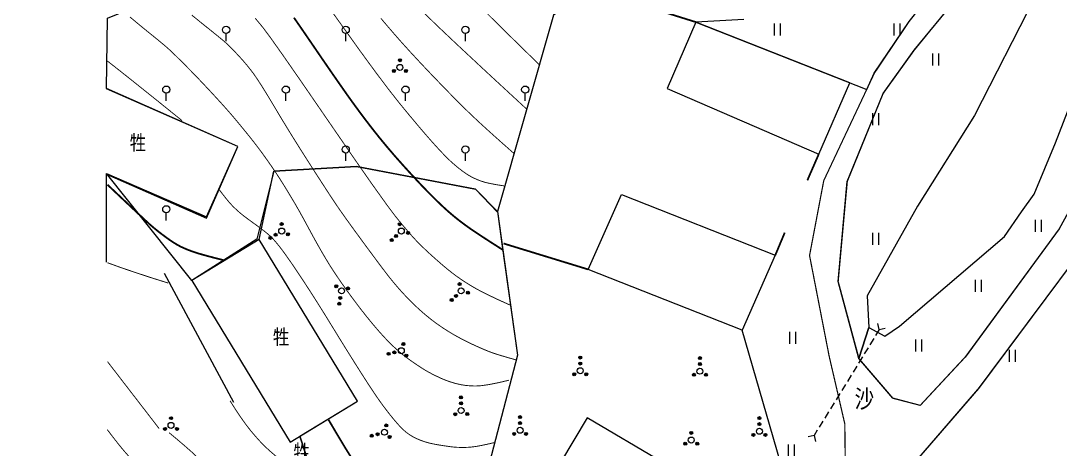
# Model space of a CAD drawing. Extents: x 396500 to 398250, y 1005980 to 1008200.
# Drawn here: x 396992.8 to 397079.7, y 1007001.1 to 1007036.9 of the extents above; entities that cross this region are included whole.
import ezdxf
from ezdxf.enums import TextEntityAlignment as Align

# ---------------------------------------------------------------- set-up
doc = ezdxf.new("R2010")
doc.units = 0
doc.header["$LTSCALE"] = 0.5
doc.linetypes.add('X3', pattern=[5, 4, -1])
doc.linetypes.add('X31', pattern=[1.8, 1.2, -0.6])
doc.layers.get('0').update_dxf_attribs({"linetype": 'CONTINUOUS'})
doc.layers.add('ASSIST', color=7, linetype='CONTINUOUS', plot=False)
for name, color, linetype in [('DGX', 2, 'CONTINUOUS'), ('DLDW', 11, 'CONTINUOUS'), ('DLSS', 4, 'CONTINUOUS'), ('DMTZ', 3, 'CONTINUOUS'), ('JMD', 6, 'CONTINUOUS'), ('SXSS', 5, 'CONTINUOUS'), ('ZBTZ', 3, 'CONTINUOUS'), ('用地红线', 1, 'CONTINUOUS')]:
    doc.layers.add(name, color=color, linetype=linetype)
doc.styles.add('细等线体', font='长等线体_0.TTF', dxfattribs={"width": 0.8})
doc.linetypes.add('10421', pattern='A,2,[150,AAA.SHX,S=1,R=0,X=0,Y=1],1e-11', length=2)
doc.linetypes.add('1161', pattern='A,0,[149,AAA.SHX,S=0.15,R=0,X=0,Y=0],-1.6', length=1.6)
doc.linetypes.add('443', pattern='A,5,[169,AAA.SHX,S=0.83,R=0,X=0,Y=0],5', length=10)
doc.linetypes.add('536', pattern='A,9.4,[169,AAA.SHX,S=1,R=0,X=0,Y=0.15],0.6', length=10)

# ---------------------------------------------------------------- blocks, each defined once
blk = doc.blocks.new('*U110')
at = {"linetype": 'Continuous'}
for points in [[(-0.25, 2.2), (-0.24, 2.12), (-0.24, 2.28)], [(-0.24, 2.28), (-0.2, 2.05), (-0.2, 2.35)], [(-0.2, 2.05), (-0.24, 2.28), (-0.24, 2.12)], [(-0.2, 2.35), (-0.15, 2), (-0.15, 2.4)], [(-0.15, 2), (-0.2, 2.35), (-0.2, 2.05)], [(-0.15, 2.4), (-0.08, 1.96), (-0.08, 2.44)], [(-0.08, 1.96), (-0.15, 2.4), (-0.15, 2)], [(-0.08, 2.44), (0, 1.95), (0, 2.45)], [(0, 1.95), (-0.08, 2.44), (-0.08, 1.96)], [(0, 2.45), (0.08, 1.96), (0.08, 2.44)], [(0.08, 1.96), (0, 2.45), (0, 1.95)], [(0.08, 2.44), (0.15, 2), (0.15, 2.4)], [(0.15, 2), (0.08, 2.44), (0.08, 1.96)], [(0.15, 2.4), (0.2, 2.05), (0.2, 2.35)], [(0.2, 2.05), (0.15, 2.4), (0.15, 2)], [(0.2, 2.35), (0.24, 2.12), (0.24, 2.28)], [(0.24, 2.12), (0.2, 2.35), (0.2, 2.05)], [(0.25, 2.2), (0.24, 2.28), (0.24, 2.12)]]:
    blk.add_solid(points, dxfattribs=at)
blk = doc.blocks.new('*U109')
at = {"linetype": 'Continuous'}
for points in [[(-0.25, 1.2), (-0.24, 1.12), (-0.24, 1.28)], [(-0.24, 1.28), (-0.2, 1.05), (-0.2, 1.35)], [(-0.2, 1.05), (-0.24, 1.28), (-0.24, 1.12)], [(-0.2, 1.35), (-0.15, 1), (-0.15, 1.4)], [(-0.15, 1), (-0.2, 1.35), (-0.2, 1.05)], [(-0.15, 1.4), (-0.08, 0.96), (-0.08, 1.44)], [(-0.08, 0.96), (-0.15, 1.4), (-0.15, 1)], [(-0.08, 1.44), (0, 0.95), (0, 1.45)], [(0, 0.95), (-0.08, 1.44), (-0.08, 0.96)], [(0, 1.45), (0.08, 0.96), (0.08, 1.44)], [(0.08, 0.96), (0, 1.45), (0, 0.95)], [(0.08, 1.44), (0.15, 1), (0.15, 1.4)], [(0.15, 1), (0.08, 1.44), (0.08, 0.96)], [(0.15, 1.4), (0.2, 1.05), (0.2, 1.35)], [(0.2, 1.05), (0.15, 1.4), (0.15, 1)], [(0.2, 1.35), (0.24, 1.12), (0.24, 1.28)], [(0.24, 1.12), (0.2, 1.35), (0.2, 1.05)], [(0.25, 1.2), (0.24, 1.28), (0.24, 1.12)]]:
    blk.add_solid(points, dxfattribs=at)
blk = doc.blocks.new('*U108')
at = {"linetype": 'Continuous'}
for points in [[(-1.25, -0.6), (-1.24, -0.68), (-1.24, -0.52)], [(-1.24, -0.52), (-1.2, -0.75), (-1.2, -0.45)], [(-1.2, -0.75), (-1.24, -0.52), (-1.24, -0.68)], [(-1.2, -0.45), (-1.15, -0.8), (-1.15, -0.4)], [(-1.15, -0.8), (-1.2, -0.45), (-1.2, -0.75)], [(-1.15, -0.4), (-1.08, -0.84), (-1.08, -0.36)], [(-1.08, -0.84), (-1.15, -0.4), (-1.15, -0.8)], [(-1.08, -0.36), (-1, -0.85), (-1, -0.35)], [(-1, -0.85), (-1.08, -0.36), (-1.08, -0.84)], [(-1, -0.35), (-0.92, -0.84), (-0.92, -0.36)], [(-0.92, -0.84), (-1, -0.35), (-1, -0.85)], [(-0.92, -0.36), (-0.85, -0.8), (-0.85, -0.4)], [(-0.85, -0.8), (-0.92, -0.36), (-0.92, -0.84)], [(-0.85, -0.4), (-0.8, -0.75), (-0.8, -0.45)], [(-0.8, -0.75), (-0.85, -0.4), (-0.85, -0.8)], [(-0.8, -0.45), (-0.76, -0.68), (-0.76, -0.52)], [(-0.76, -0.68), (-0.8, -0.45), (-0.8, -0.75)], [(-0.75, -0.6), (-0.76, -0.52), (-0.76, -0.68)]]:
    blk.add_solid(points, dxfattribs=at)
blk = doc.blocks.new('*U107')
at = {"linetype": 'Continuous'}
for points in [[(0.75, -0.6), (0.76, -0.68), (0.76, -0.52)], [(0.76, -0.52), (0.8, -0.75), (0.8, -0.45)], [(0.8, -0.75), (0.76, -0.52), (0.76, -0.68)], [(0.8, -0.45), (0.85, -0.8), (0.85, -0.4)], [(0.85, -0.8), (0.8, -0.45), (0.8, -0.75)], [(0.85, -0.4), (0.92, -0.84), (0.92, -0.36)], [(0.92, -0.84), (0.85, -0.4), (0.85, -0.8)], [(0.92, -0.36), (1, -0.85), (1, -0.35)], [(1, -0.85), (0.92, -0.36), (0.92, -0.84)], [(1, -0.35), (1.08, -0.84), (1.08, -0.36)], [(1.08, -0.84), (1, -0.35), (1, -0.85)], [(1.08, -0.36), (1.15, -0.8), (1.15, -0.4)], [(1.15, -0.8), (1.08, -0.36), (1.08, -0.84)], [(1.15, -0.4), (1.2, -0.75), (1.2, -0.45)], [(1.2, -0.75), (1.15, -0.4), (1.15, -0.8)], [(1.2, -0.45), (1.24, -0.68), (1.24, -0.52)], [(1.24, -0.68), (1.2, -0.45), (1.2, -0.75)], [(1.25, -0.6), (1.24, -0.52), (1.24, -0.68)]]:
    blk.add_solid(points, dxfattribs=at)
blk = doc.blocks.new('gc160')
for centre, radius in [((0, 2.2), 0.25), ((0, 0), 0.5), ((0, 1.2), 0.25), ((-1, -0.6), 0.25), ((1, -0.6), 0.25)]:
    blk.add_circle(centre, radius)
at = {"linetype": 'Continuous'}
for name in ['*U110', '*U109', '*U108', '*U107']:
    blk.add_blockref(name, (0, 0), dxfattribs=at)
blk = doc.blocks.new('gc121')
for p, q in [((-0.5, -1), (-0.5, 1)), ((0.5, -1), (0.5, 1))]:
    blk.add_line(p, q)
blk = doc.blocks.new('*U121')
at = {"linetype": 'Continuous'}
for points in [[(-0.25, 1.2), (-0.24, 1.12), (-0.24, 1.28)], [(-0.24, 1.28), (-0.2, 1.05), (-0.2, 1.35)], [(-0.2, 1.05), (-0.24, 1.28), (-0.24, 1.12)], [(-0.2, 1.35), (-0.15, 1), (-0.15, 1.4)], [(-0.15, 1), (-0.2, 1.35), (-0.2, 1.05)], [(-0.15, 1.4), (-0.08, 0.96), (-0.08, 1.44)], [(-0.08, 0.96), (-0.15, 1.4), (-0.15, 1)], [(-0.08, 1.44), (0, 0.95), (0, 1.45)], [(0, 0.95), (-0.08, 1.44), (-0.08, 0.96)], [(0, 1.45), (0.08, 0.96), (0.08, 1.44)], [(0.08, 0.96), (0, 1.45), (0, 0.95)], [(0.08, 1.44), (0.15, 1), (0.15, 1.4)], [(0.15, 1), (0.08, 1.44), (0.08, 0.96)], [(0.15, 1.4), (0.2, 1.05), (0.2, 1.35)], [(0.2, 1.05), (0.15, 1.4), (0.15, 1)], [(0.2, 1.35), (0.24, 1.12), (0.24, 1.28)], [(0.24, 1.12), (0.2, 1.35), (0.2, 1.05)], [(0.25, 1.2), (0.24, 1.28), (0.24, 1.12)]]:
    blk.add_solid(points, dxfattribs=at)
blk = doc.blocks.new('*U120')
at = {"linetype": 'Continuous'}
for points in [[(-0.76, -0.52), (-1.25, -0.6), (-0.75, -0.6)], [(-1.24, -0.52), (-1.25, -0.6), (-0.76, -0.52)], [(-1.25, -0.6), (-1.24, -0.68), (-0.75, -0.6)], [(-0.8, -0.45), (-1.24, -0.52), (-0.76, -0.52)], [(-1.2, -0.45), (-1.24, -0.52), (-0.8, -0.45)], [(-0.75, -0.6), (-1.24, -0.68), (-0.76, -0.68)], [(-1.24, -0.68), (-1.2, -0.75), (-0.76, -0.68)], [(-0.85, -0.4), (-1.2, -0.45), (-0.8, -0.45)], [(-1.15, -0.4), (-1.2, -0.45), (-0.85, -0.4)], [(-0.76, -0.68), (-1.2, -0.75), (-0.8, -0.75)], [(-1.2, -0.75), (-1.15, -0.8), (-0.8, -0.75)], [(-1.08, -0.36), (-1.15, -0.4), (-0.85, -0.4)], [(-0.8, -0.75), (-1.15, -0.8), (-0.85, -0.8)], [(-1.15, -0.8), (-1.08, -0.84), (-0.85, -0.8)], [(-1, -0.35), (-1.08, -0.36), (-0.92, -0.36)], [(-0.92, -0.36), (-1.08, -0.36), (-0.85, -0.4)], [(-0.85, -0.8), (-1.08, -0.84), (-0.92, -0.84)], [(-1.08, -0.84), (-1, -0.85), (-0.92, -0.84)], [(1.24, -0.52), (0.75, -0.6), (1.25, -0.6)], [(0.76, -0.52), (0.75, -0.6), (1.24, -0.52)], [(0.75, -0.6), (0.76, -0.68), (1.25, -0.6)], [(1.2, -0.45), (0.76, -0.52), (1.24, -0.52)], [(0.8, -0.45), (0.76, -0.52), (1.2, -0.45)], [(1.25, -0.6), (0.76, -0.68), (1.24, -0.68)], [(0.76, -0.68), (0.8, -0.75), (1.24, -0.68)], [(1.15, -0.4), (0.8, -0.45), (1.2, -0.45)], [(0.85, -0.4), (0.8, -0.45), (1.15, -0.4)], [(1.24, -0.68), (0.8, -0.75), (1.2, -0.75)], [(0.8, -0.75), (0.85, -0.8), (1.2, -0.75)], [(0.92, -0.36), (0.85, -0.4), (1.15, -0.4)], [(1.2, -0.75), (0.85, -0.8), (1.15, -0.8)], [(0.85, -0.8), (0.92, -0.84), (1.15, -0.8)], [(1, -0.35), (0.92, -0.36), (1.08, -0.36)], [(1.08, -0.36), (0.92, -0.36), (1.15, -0.4)], [(1.15, -0.8), (0.92, -0.84), (1.08, -0.84)], [(0.92, -0.84), (1, -0.85), (1.08, -0.84)]]:
    blk.add_solid(points, dxfattribs=at)
blk = doc.blocks.new('gc254')
for centre, radius in [((0, 0), 0.5), ((0, 1.2), 0.25), ((-1, -0.6), 0.25), ((1, -0.6), 0.25)]:
    blk.add_circle(centre, radius)
at = {"linetype": 'Continuous'}
for name in ['*U121', '*U120']:
    blk.add_blockref(name, (0, 0), dxfattribs=at)
blk = doc.blocks.new('gc325')
blk.add_line((0, 0), (0, 1.3))
blk.add_circle((0, 1.9), 0.6)

msp = doc.modelspace()

# ---------------------------------------------------------------- linework, layer by layer
at = {"layer": 'ASSIST', "linetype": '1161', "flags": 128}
msp.add_lwpolyline([(397019.882, 1007050.507), (397023.786, 1007044.661), (397030.387, 1007049.881), (397031.403, 1007048.396), (397033.11, 1007046.567), (397034.948, 1007048.283), (397038.011, 1007046.595), (397039.692, 1007039.111), (397037.356, 1007037.402), (397032.686, 1007021.002), (397030.856, 1007022.848), (397020.904, 1007024.759), (397013.982, 1007024.368), (397012.555, 1007018.674), (397007.134, 1007015.229), (397000, 1007024.163), (397008.364, 1007020.549), (397010.994, 1007026.429), (397000, 1007031.283), (397000.089, 1007037.153), (397003.801, 1007038.643), (397012.793, 1007043.368), (397015.33, 1007046.146), (397016.425, 1007048.789), (397016.769, 1007050.383)], close=True, dxfattribs=at)
for points in [[(397016.812, 1007000), (397016.685, 1007000.592), (397016.159, 1007002.204), (397020.976, 1007005.137), (397012.75, 1007018.648), (397013.982, 1007024.368), (397020.904, 1007024.759), (397030.856, 1007022.848), (397032.686, 1007021.002), (397033.06, 1007018.296), (397034.348, 1007008.973), (397032.002, 1007000)], [(397000, 1007016.753), (397000, 1007024.163)]]:
    msp.add_lwpolyline(points, dxfattribs=at)
at = {"layer": 'DGX', "linetype": 'Continuous', "const_width": 0.075, "flags": 128}
for points in [[(397036.177, 1007033.261), (397033.927, 1007035.462), (397032.152, 1007037.212), (397030.854, 1007038.511), (397030.032, 1007039.359), (397029.436, 1007039.985), (397028.815, 1007040.616), (397028.17, 1007041.253), (397027.5, 1007041.895), (397026.784, 1007042.564), (397026.003, 1007043.28), (397025.155, 1007044.043), (397024.24, 1007044.852)], [(397033.225, 1007023.134), (397032.6, 1007023.232), (397032.074, 1007023.331), (397031.647, 1007023.431), (397031.32, 1007023.531), (397031.048, 1007023.636), (397030.788, 1007023.749), (397030.54, 1007023.87), (397030.305, 1007023.999), (397030.059, 1007024.154), (397029.781, 1007024.35), (397029.47, 1007024.589), (397029.127, 1007024.869), (397028.739, 1007025.215), (397028.294, 1007025.651), (397027.792, 1007026.179), (397027.232, 1007026.796), (397026.618, 1007027.498), (397025.954, 1007028.276), (397025.24, 1007029.131), (397024.476, 1007030.064), (397023.589, 1007031.19), (397022.507, 1007032.626), (397021.229, 1007034.373), (397019.755, 1007036.43), (397018.192, 1007038.612)], [(397035.12, 1007029.551), (397031.856, 1007032.569), (397029.348, 1007034.907), (397027.594, 1007036.565), (397026.596, 1007037.543)], [(397033.643, 1007006.891), (397032.724, 1007006.676), (397031.949, 1007006.524), (397031.319, 1007006.434), (397030.833, 1007006.406), (397030.428, 1007006.419), (397030.039, 1007006.454), (397029.668, 1007006.51), (397029.312, 1007006.587), (397028.972, 1007006.679), (397028.645, 1007006.783), (397028.33, 1007006.898), (397028.028, 1007007.023), (397027.738, 1007007.156), (397027.456, 1007007.291), (397027.185, 1007007.428), (397026.922, 1007007.568), (397026.642, 1007007.729), (397026.318, 1007007.93), (397025.95, 1007008.172), (397025.538, 1007008.455), (397025.111, 1007008.764), (397024.701, 1007009.084), (397024.307, 1007009.417), (397023.929, 1007009.762), (397023.543, 1007010.143), (397023.128, 1007010.584), (397022.682, 1007011.085), (397022.205, 1007011.646), (397021.705, 1007012.26), (397021.188, 1007012.92), (397020.654, 1007013.627), (397020.103, 1007014.38), (397019.571, 1007015.133), (397019.09, 1007015.84), (397018.663, 1007016.501), (397018.288, 1007017.116), (397017.936, 1007017.722), (397017.577, 1007018.354), (397017.213, 1007019.014), (397016.841, 1007019.702), (397016.47, 1007020.387), (397016.106, 1007021.043), (397015.747, 1007021.667), (397015.395, 1007022.261), (397015.062, 1007022.809), (397014.761, 1007023.297), (397014.491, 1007023.725), (397014.253, 1007024.093), (397014.02, 1007024.442), (397013.766, 1007024.813), (397013.491, 1007025.208), (397013.194, 1007025.625), (397012.88, 1007026.055), (397012.556, 1007026.487), (397012.22, 1007026.921), (397011.872, 1007027.358), (397011.525, 1007027.786), (397011.19, 1007028.195), (397010.867, 1007028.584), (397010.557, 1007028.953), (397010.217, 1007029.347), (397009.805, 1007029.811), (397009.321, 1007030.345), (397008.765, 1007030.948), (397008.182, 1007031.571), (397007.619, 1007032.164), (397007.075, 1007032.725), (397006.55, 1007033.257), (397006.075, 1007033.73), (397005.68, 1007034.118), (397005.365, 1007034.42), (397005.13, 1007034.637), (397004.879, 1007034.854), (397004.515, 1007035.158), (397004.038, 1007035.548), (397003.447, 1007036.025), (397002.751, 1007036.592), (397001.959, 1007037.253)], [(397033.77, 1007013.155), (397032.784, 1007013.602), (397031.957, 1007013.993), (397031.29, 1007014.327), (397030.781, 1007014.605), (397030.363, 1007014.854), (397029.966, 1007015.103), (397029.591, 1007015.352), (397029.238, 1007015.601), (397028.876, 1007015.873), (397028.476, 1007016.192), (397028.038, 1007016.56), (397027.561, 1007016.976), (397027.086, 1007017.402), (397026.654, 1007017.803), (397026.265, 1007018.179), (397025.918, 1007018.53), (397025.567, 1007018.908), (397025.163, 1007019.369), (397024.706, 1007019.912), (397024.196, 1007020.537), (397023.436, 1007021.546), (397022.226, 1007023.239), (397020.568, 1007025.617), (397018.46, 1007028.68), (397016.374, 1007031.715), (397014.781, 1007034.009), (397013.681, 1007035.562), (397013.074, 1007036.374), (397012.733, 1007036.788), (397012.431, 1007037.149)], [(397022.942, 1007037.132), (397023.403, 1007036.587), (397023.972, 1007035.924), (397024.643, 1007035.159), (397025.411, 1007034.311), (397026.276, 1007033.379), (397027.239, 1007032.363), (397028.199, 1007031.367), (397029.054, 1007030.493), (397029.805, 1007029.741), (397030.451, 1007029.111), (397031.122, 1007028.479), (397031.948, 1007027.724), (397032.929, 1007026.844), (397034.064, 1007025.84)], [(397000.089, 1007033.563), (397001.262, 1007032.641), (397002.693, 1007031.502), (397004.383, 1007030.147), (397006.331, 1007028.575)], [(397009.389, 1007022.866), (397009.742, 1007022.401), (397010.05, 1007022.013), (397010.311, 1007021.703), (397010.526, 1007021.47), (397010.717, 1007021.281), (397010.906, 1007021.104), (397011.093, 1007020.938), (397011.278, 1007020.783), (397011.491, 1007020.614), (397011.763, 1007020.409), (397012.093, 1007020.165), (397012.481, 1007019.884), (397012.87, 1007019.599), (397013.203, 1007019.344), (397013.481, 1007019.119), (397013.702, 1007018.924), (397013.908, 1007018.717), (397014.14, 1007018.456), (397014.399, 1007018.142), (397014.684, 1007017.773), (397015.014, 1007017.321), (397015.409, 1007016.758), (397015.867, 1007016.084), (397016.391, 1007015.297), (397016.96, 1007014.424), (397017.557, 1007013.489), (397018.183, 1007012.491), (397018.836, 1007011.431), (397019.493, 1007010.362), (397020.128, 1007009.338), (397020.741, 1007008.36), (397021.331, 1007007.427), (397021.878, 1007006.577), (397022.358, 1007005.85), (397022.772, 1007005.245), (397023.119, 1007004.762), (397023.427, 1007004.357), (397023.72, 1007003.982), (397023.999, 1007003.638), (397024.264, 1007003.324), (397024.515, 1007003.046), (397024.75, 1007002.807), (397024.971, 1007002.607), (397025.176, 1007002.446), (397025.374, 1007002.312), (397025.569, 1007002.192), (397025.763, 1007002.086), (397025.955, 1007001.995), (397026.148, 1007001.913), (397026.346, 1007001.837), (397026.55, 1007001.766), (397026.757, 1007001.7), (397026.989, 1007001.638), (397027.262, 1007001.576), (397027.578, 1007001.515), (397027.935, 1007001.455), (397028.287, 1007001.401), (397028.586, 1007001.358), (397028.832, 1007001.326), (397029.025, 1007001.304), (397029.196, 1007001.29), (397029.376, 1007001.28), (397029.564, 1007001.273), (397029.762, 1007001.27), (397029.969, 1007001.272), (397030.189, 1007001.281), (397030.42, 1007001.298), (397030.662, 1007001.323), (397030.956, 1007001.365), (397031.342, 1007001.437), (397031.819, 1007001.539), (397032.387, 1007001.669)], [(397000.09, 1007016.71), (397001.113, 1007016.339), (397002.301, 1007015.931), (397003.652, 1007015.487), (397005.167, 1007015.008)], [(397000.09, 1007008.441), (397004.411, 1007002.838)], [(397014.613, 1007000.175), (397014.108, 1007000.587), (397013.663, 1007000.971), (397013.278, 1007001.325), (397012.953, 1007001.652), (397012.659, 1007001.969), (397012.37, 1007002.3), (397012.083, 1007002.643), (397011.8, 1007002.998), (397011.497, 1007003.405), (397011.15, 1007003.902), (397010.76, 1007004.491), (397010.326, 1007005.171)]]:
    msp.add_lwpolyline(points, dxfattribs=at)
at = {"layer": 'DGX', "linetype": 'Continuous', "const_width": 0.075}
msp.add_lwpolyline([(397007.137, 1007037.406), (397007.991, 1007036.71), (397008.776, 1007036.083), (397009.385, 1007035.59), (397009.818, 1007035.231), (397010.075, 1007035.006), (397010.264, 1007034.824), (397010.493, 1007034.593), (397010.762, 1007034.313), (397011.071, 1007033.984), (397011.393, 1007033.628), (397011.702, 1007033.266), (397011.999, 1007032.899), (397012.282, 1007032.527), (397012.603, 1007032.065), (397013.013, 1007031.43), (397013.512, 1007030.622), (397014.099, 1007029.641), (397014.751, 1007028.553), (397015.442, 1007027.424), (397016.173, 1007026.255), (397016.942, 1007025.044), (397017.672, 1007023.908), (397018.284, 1007022.963), (397018.776, 1007022.208), (397019.15, 1007021.645), (397019.518, 1007021.108), (397019.994, 1007020.433), (397020.579, 1007019.621), (397021.273, 1007018.671), (397021.966, 1007017.728), (397022.552, 1007016.938), (397023.03, 1007016.299), (397023.4, 1007015.811), (397023.719, 1007015.405), (397024.045, 1007015.007), (397024.377, 1007014.618), (397024.715, 1007014.238), (397025.058, 1007013.869), (397025.404, 1007013.513), (397025.752, 1007013.172), (397026.104, 1007012.843), (397026.457, 1007012.53), (397026.81, 1007012.232), (397027.163, 1007011.95), (397027.517, 1007011.684), (397027.874, 1007011.429), (397028.241, 1007011.183), (397028.615, 1007010.946), (397028.998, 1007010.717), (397029.396, 1007010.493), (397029.815, 1007010.271), (397030.256, 1007010.05), (397030.718, 1007009.831), (397031.169, 1007009.627), (397031.575, 1007009.451), (397031.937, 1007009.304), (397032.255, 1007009.185), (397032.601, 1007009.07), (397033.048, 1007008.931), (397033.597, 1007008.77), (397034.247, 1007008.587)], dxfattribs=at)
at = {"layer": 'DGX', "color": 3, "linetype": 'Continuous', "lineweight": -2, "const_width": 0.15, "flags": 128}
for points in [[(397015.675, 1007037.189), (397016.421, 1007036.108), (397017.228, 1007034.93), (397018.028, 1007033.759), (397018.756, 1007032.701), (397019.412, 1007031.755), (397019.995, 1007030.922), (397020.545, 1007030.151), (397021.099, 1007029.392), (397021.658, 1007028.646), (397022.223, 1007027.911), (397022.803, 1007027.18), (397023.409, 1007026.444), (397024.042, 1007025.703), (397024.701, 1007024.957), (397025.346, 1007024.245), (397025.937, 1007023.605), (397026.472, 1007023.037), (397026.954, 1007022.542), (397027.392, 1007022.103), (397027.799, 1007021.706), (397028.176, 1007021.351), (397028.521, 1007021.037), (397028.861, 1007020.743), (397029.22, 1007020.447), (397029.6, 1007020.149), (397030, 1007019.849), (397030.502, 1007019.494), (397031.192, 1007019.032), (397032.068, 1007018.461), (397033.131, 1007017.782)], [(397009.883, 1007016.903), (397009.013, 1007017.122), (397008.296, 1007017.312), (397007.733, 1007017.472), (397007.322, 1007017.602), (397007, 1007017.718), (397006.702, 1007017.835), (397006.427, 1007017.952), (397006.176, 1007018.07), (397005.919, 1007018.209), (397005.626, 1007018.388), (397005.298, 1007018.607), (397004.934, 1007018.866), (397004.565, 1007019.142), (397004.223, 1007019.41), (397003.906, 1007019.67), (397003.616, 1007019.921), (397003.188, 1007020.314), (397002.458, 1007020.996), (397001.425, 1007021.968), (397000.089, 1007023.229)]]:
    msp.add_lwpolyline(points, dxfattribs=at)
at = {"layer": 'DGX', "color": 3, "linetype": 'Continuous', "lineweight": -2, "const_width": 0.15, "elevation": 22.5, "flags": 128}
msp.add_lwpolyline([(397020.787, 1007000), (397020.644, 1007000.176), (397020.384, 1007000.556), (397019.95, 1007001.25), (397019.344, 1007002.259), (397018.563, 1007003.582)], dxfattribs=at)
at = {"layer": 'DGX', "linetype": 'Continuous', "const_width": 0.075, "flags": 128}
for points, elevation in [([(397002.391, 1007000), (397002.304, 1007000.084), (397002.048, 1007000.343), (397001.794, 1007000.615), (397001.542, 1007000.899), (397001.26, 1007001.233), (397000.919, 1007001.657), (397000.519, 1007002.17), (397000.059, 1007002.771)], 21), ([(397005.24, 1007002.506), (397005.948, 1007001.912), (397006.54, 1007001.407), (397007.014, 1007000.991), (397007.372, 1007000.665), (397007.762, 1007000.28), (397008.034, 1007000)], 21.5)]:
    msp.add_lwpolyline(points, dxfattribs=dict(at, elevation=elevation))
at = {"layer": 'DLDW', "linetype": '536', "flags": 128}
msp.add_lwpolyline([(397000, 1007024.113), (397008.366, 1007020.441), (397010.994, 1007026.429), (397000, 1007031.254)], dxfattribs=at)
at = {"layer": 'DLDW', "linetype": '536', "lineweight": 0}
msp.add_lwpolyline([(397007.134, 1007015.229), (397015.359, 1007001.717), (397020.976, 1007005.137), (397012.75, 1007018.648)], close=True, dxfattribs=at)
at = {"layer": 'DLSS', "linetype": 'X3', "const_width": 0.1, "flags": 128}
for points in [[(397025.846, 1007130), (397027.34, 1007126.604), (397032.867, 1007113.439), (397037.763, 1007107.897), (397046.957, 1007101.919), (397055.057, 1007095.522), (397055.728, 1007094.791), (397063.127, 1007085.078), (397067.214, 1007077.547), (397070.73, 1007067.932), (397075.464, 1007055.842), (397075.752, 1007054.881), (397076.177, 1007048.846), (397073.601, 1007043.53), (397070.32, 1007040.959), (397067.1, 1007036.881), (397064.18, 1007032.542), (397059.954, 1007023.577), (397058.766, 1007017.315), (397060.399, 1007008.927), (397061.713, 1007003.243), (397061.752, 1007000)], [(397094.226, 1007093.685), (397099.752, 1007087.626), (397107.391, 1007077.635), (397112.146, 1007070.393), (397114.41, 1007065.591), (397110.232, 1007060.457), (397102.584, 1007049.126), (397093.944, 1007039.484), (397086.135, 1007031.395), (397079.632, 1007019.543), (397071.769, 1007008.823), (397068.02, 1007004.79)]]:
    msp.add_lwpolyline(points, dxfattribs=at)
at = {"layer": 'DLSS', "linetype": 'Continuous', "lineweight": 0}
msp.add_lwpolyline([(397028.048, 1007130, 0.1, 0.1, 0), (397031.855, 1007120.186, 0.1, 0.1, 0), (397035.74, 1007113.765, 0.1, 0.1, 0), (397041.332, 1007108.014, 0.1, 0.1, 0), (397051.5, 1007100.93, 0.1, 0.1, 0), (397061.031, 1007091.779, 0.1, 0.1, 0), (397067.103, 1007082.252, 0.1, 0.1, 0), (397072.066, 1007070.522, 0.1, 0.1, 0), (397076.414, 1007058.812, 0.1, 0.1, 0), (397078.09, 1007053.954, 0.1, 0.1, 0), (397078.048, 1007047.408, 0.1, 0.1, 0), (397075.863, 1007043.367, 0.1, 0.1, 0), (397071.05, 1007038.795, 0.1, 0.1, 0), (397067.515, 1007034.467, 0.1, 0.1, 0), (397064.914, 1007030.845, 0.1, 0.1, 0), (397061.921, 1007023.503, 0.1, 0.1, 0), (397061.16, 1007015.147, 0.1, 0.1, 0), (397062.899, 1007008.699, 0.1, 0.1, 0), (397065.738, 1007005.384, 0.1, 0.1, 0), (397068.02, 1007004.79, 0, 0, 0)], format="xyseb", dxfattribs=at)
at = {"layer": 'DLSS', "linetype": 'Continuous', "lineweight": 0, "const_width": 0.1}
msp.add_lwpolyline([(397067.525, 1007000), (397072.882, 1007006.205), (397081.87, 1007018.242), (397085.745, 1007024.794), (397090.451, 1007031.29), (397101.925, 1007043.056), (397110.656, 1007053.271), (397118.989, 1007065.958), (397129.704, 1007079.276), (397134.554, 1007085.758), (397136.043, 1007088.721), (397142.603, 1007096.837), (397155.676, 1007114.142), (397161.622, 1007122.587), (397168.262, 1007130)], dxfattribs=at)
at = {"layer": 'DMTZ', "linetype": '10421', "lineweight": 0}
for points in [[(397020.233, 1007130), (397013.386, 1007120.872), (397012.289, 1007118.373), (397012.114, 1007116.555), (397017.48, 1007108.268), (397023.186, 1007102.238), (397029.28, 1007095.152), (397034.748, 1007086.919), (397040.971, 1007080.373), (397043.88, 1007072.014), (397046.996, 1007067.903), (397049.699, 1007061.445), (397048.884, 1007055.549), (397046.076, 1007043.781), (397037.356, 1007037.402), (397032.686, 1007021.002), (397034.348, 1007008.973), (397032.002, 1007000)], [(397081.378, 1007043.347), (397077.591, 1007038.898), (397072.558, 1007029.006), (397067.779, 1007021.428), (397063.587, 1007013.95), (397063.72, 1007011.303), (397065.067, 1007010.579), (397066.289, 1007011.404), (397075.068, 1007018.902), (397076.48, 1007020.959), (397077.55, 1007022.452), (397079.311, 1007026.736), (397082.319, 1007034.492)], [(397010.653, 1007005.031), (397004.857, 1007015.815)]]:
    msp.add_lwpolyline(points, dxfattribs=at)
at = {"layer": 'JMD', "color": 6, "linetype": '443', "const_width": 0.15, "flags": 128}
for points in [[(397049.263, 1007036.824), (397046.218, 1007037.777), (397041.877, 1007040.294)], [(397058.581, 1007023.594), (397059.537, 1007025.79)], [(397055.9, 1007017.337), (397056.693, 1007019.227)], [(397033.192, 1007018.319), (397040.276, 1007016.148)]]:
    msp.add_lwpolyline(points, dxfattribs=at)
at = {"layer": 'JMD', "linetype": 'Continuous', "flags": 128}
for points in [[(397059.537, 1007025.79), (397062.127, 1007031.745), (397049.263, 1007036.824), (397046.862, 1007031.265)], [(397055.9, 1007017.337), (397053.14, 1007011.069), (397040.276, 1007016.148), (397043.037, 1007022.416)]]:
    msp.add_lwpolyline(points, close=True, dxfattribs=at)
msp.add_lwpolyline([(397046.512, 1007000), (397040.18, 1007003.758), (397037.95, 1007000)], dxfattribs=at)
at = {"layer": 'SXSS', "linetype": 'Continuous'}
for p, q in [((397064.598, 1007011.139), (397064.482, 1007011.625)), ((397064.598, 1007011.139), (397065.084, 1007011.255)), ((397059.141, 1007002.267), (397058.655, 1007002.151)), ((397059.141, 1007002.267), (397059.257, 1007001.781))]:
    msp.add_line(p, q, dxfattribs=at)
at = {"layer": 'SXSS', "linetype": 'X31', "flags": 128}
msp.add_lwpolyline([(397064.598, 1007011.139), (397059.141, 1007002.267)], dxfattribs=at)
at = {"layer": 'ZBTZ', "linetype": 'Continuous', "flags": 128}
for points in [[(397081.378, 1007043.347), (397077.591, 1007038.898), (397072.558, 1007029.006), (397067.779, 1007021.428), (397063.587, 1007013.95), (397063.72, 1007011.303), (397062.899, 1007008.699), (397061.16, 1007015.147), (397061.921, 1007023.503), (397064.914, 1007030.845), (397067.515, 1007034.467), (397071.05, 1007038.795), (397073.546, 1007041.166), (397075.863, 1007043.367), (397078.048, 1007047.408), (397078.09, 1007053.954), (397076.414, 1007058.812), (397072.066, 1007070.522), (397067.103, 1007082.252), (397061.031, 1007091.779), (397058.862, 1007093.862), (397051.5, 1007100.93), (397041.332, 1007108.014)], [(397053.283, 1007037.041), (397049.263, 1007036.824), (397063.546, 1007031.199), (397064.18, 1007032.542), (397067.1, 1007036.881), (397070.32, 1007040.959)], [(397086.135, 1007031.395), (397079.632, 1007019.543), (397071.769, 1007008.823), (397068.02, 1007004.79), (397065.738, 1007005.384), (397062.899, 1007008.699), (397063.72, 1007011.303), (397065.067, 1007010.579), (397066.289, 1007011.404), (397075.068, 1007018.902), (397076.48, 1007020.959), (397077.55, 1007022.452), (397079.311, 1007026.736), (397082.319, 1007034.492)], [(397081.743, 1007000), (397086.519, 1007006.759), (397094.053, 1007016.978), (397089.539, 1007017.072), (397087.32, 1007017.538), (397086.415, 1007019.459), (397086.592, 1007023.613), (397087.748, 1007026.109), (397086.764, 1007026.2), (397085.745, 1007024.794), (397081.87, 1007018.242), (397072.882, 1007006.205), (397067.525, 1007000)]]:
    msp.add_lwpolyline(points, dxfattribs=at)
at = {"layer": 'ZBTZ', "linetype": '1161', "flags": 128}
for points in [[(397032.671, 1007020.924), (397030.856, 1007022.848), (397020.904, 1007024.759), (397013.982, 1007024.368), (397012.555, 1007018.674)], [(397000, 1007016.753), (397000, 1007024.113)], [(397056.33, 1007000), (397053.14, 1007011.069)], [(397016.159, 1007002.204), (397016.685, 1007000.592)]]:
    msp.add_lwpolyline(points, dxfattribs=at)
at = {"layer": '用地红线', "linetype": 'Continuous', "const_width": 0.3, "flags": 128}
msp.add_lwpolyline([(396896.967, 1006409.306, -0.090189), (397228.694, 1007024.028), (397387.801, 1007222.911), (397401.305, 1007212.108), (397426.328, 1007243.385), (397412.824, 1007254.188), (397549.486, 1007427.159), (397597.059, 1007408.487), (397590.114, 1007392.957), (397593.63, 1007391.179), (397580.301, 1007365.498), (397677.782, 1007288.139), (397658.983, 1007180.178), (397680.098, 1007163.581), (397691.215, 1007135.064, -0.057003), (397648.052, 1007084.953), (397357.499, 1006816.503, 0.141668), (397271.322, 1006673.857), (397185.657, 1006354.399)], format="xyb", dxfattribs=at)

# ---------------------------------------------------------------- block references
at = {"layer": 'ZBTZ', "linetype": 'Continuous', "xscale": 0.5, "yscale": 0.5}
for name, p in [('gc121', (397056.085, 1007036.199)), ('gc121', (397066.085, 1007036.199)), ('gc325', (397010, 1007035.229)), ('gc325', (397020, 1007035.229)), ('gc325', (397030, 1007035.229)), ('gc121', (397069.313, 1007033.699)), ('gc254', (397024.523, 1007033.038)), ('gc325', (397005, 1007030.229)), ('gc325', (397015, 1007030.229)), ('gc325', (397025, 1007030.229)), ('gc325', (397035, 1007030.229)), ('gc121', (397064.313, 1007028.699)), ('gc325', (397020, 1007025.229)), ('gc325', (397030, 1007025.229)), ('gc325', (397005, 1007020.229)), ('gc121', (397077.899, 1007019.79)), ('gc121', (397064.313, 1007018.699)), ('gc121', (397072.899, 1007014.79)), ('gc121', (397057.378, 1007010.424)), ('gc121', (397067.899, 1007009.79)), ('gc160', (397039.598, 1007007.685)), ('gc160', (397049.598, 1007007.642)), ('gc121', (397075.738, 1007008.925)), ('gc254', (397005.395, 1007003.119)), ('gc160', (397034.577, 1007002.706)), ('gc160', (397054.577, 1007002.621)), ('gc254', (397048.876, 1007001.887)), ('gc121', (397057.262, 1007001.004))]:
    msp.add_blockref(name, p, dxfattribs=at)
at = {"layer": 'ZBTZ', "linetype": 'Continuous', "yscale": 0.5}
for p, xscale, rotation in [((397014.647, 1007019.358), 0.5, 121.4740440076907), ((397024.647, 1007019.358), 0.5, 133.7131870479446), ((397019.647, 1007014.358), 0.4999999999999998, 169.7384563737907), ((397029.647, 1007014.358), 0.5, 134.0592669454024), ((397024.647, 1007009.358), 0.5, 103.7855159154027), ((397029.647, 1007004.358), 0.5, 1.021759697256387), ((397023.235, 1007002.544), 0.4999999999999999, 105.8894619586779)]:
    msp.add_blockref('gc160', p, dxfattribs=dict(at, xscale=xscale, rotation=rotation))

# ---------------------------------------------------------------- texts
at = {"layer": 'DLDW', "linetype": '536', "style": '细等线体', "width": 0.8}
for p in [(397002.627, 1007026.78), (397014.597, 1007010.532), (397016.316, 1007000.908)]:
    msp.add_text('牲', height=1.25, dxfattribs=at).set_placement(p, align=Align.MIDDLE)
at = {"layer": 'DLSS', "linetype": 'Continuous', "style": '细等线体', "width": 0.8}
msp.add_text('沙', height=1.5, dxfattribs=at).set_placement((397063.354, 1007005.359), align=Align.MIDDLE)

doc.saveas('drawing.dxf')
